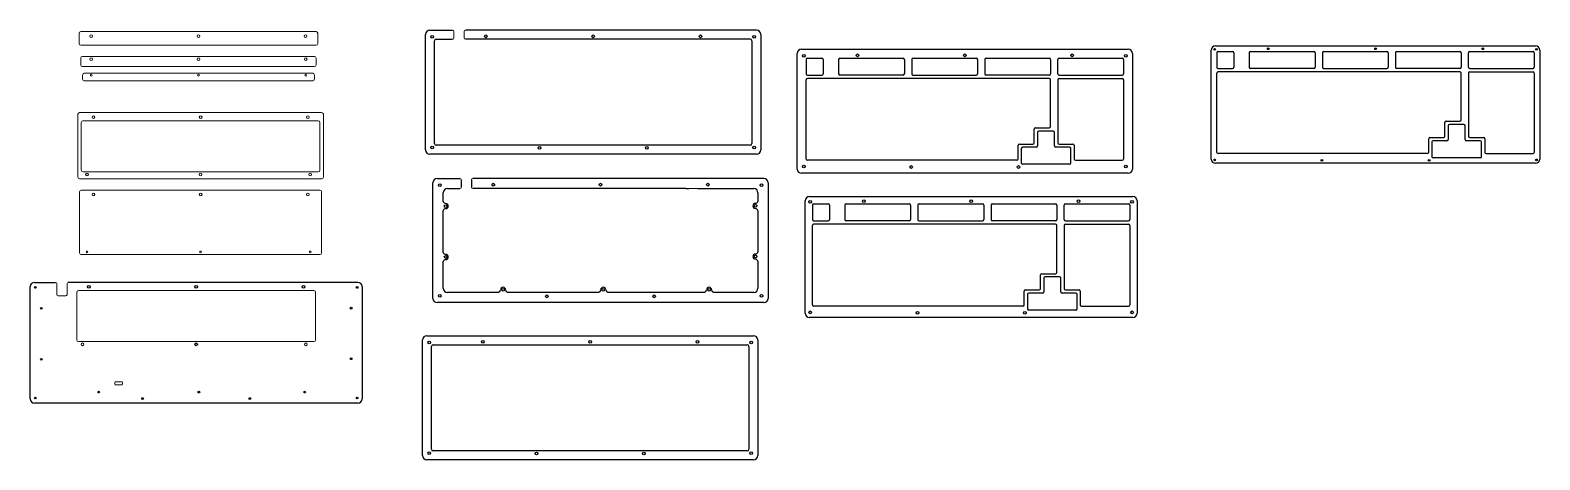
# Model space of a CAD drawing. Extents: x -589 to 1182, y 227 to 732.
import ezdxf

# ---------------------------------------------------------------- set-up
doc = ezdxf.new("R2010")
doc.units = 0
doc.header["$MEASUREMENT"] = 0
doc.layers.get('0').update_dxf_attribs({"linetype": 'CONTINUOUS'})

# ---------------------------------------------------------------- blocks, each defined once
blk = doc.blocks.new('11111111', base_point=(797, 575.8))
at = {"color": 7, "linetype": 'Continuous'}
for p, q in [((797, 580.8), (797, 708.6)), ((802, 713.6), (1177.5, 713.6)), ((1182.5, 708.6), (1182.5, 580.8)), ((803.5, 705.6), (803.5, 688.6)), ((805, 707.1), (822, 707.1)), ((823.5, 705.6), (823.5, 688.6)), ((841.6, 705.6), (841.6, 688.6)), ((843.1, 707.1), (917.3, 707.1)), ((918.8, 705.6), (918.8, 688.6)), ((927.4, 705.6), (927.4, 688.6)), ((928.9, 707.1), (1003, 707.1)), ((1004.5, 705.6), (1004.5, 688.6)), ((1013.1, 705.6), (1013.1, 688.6)), ((1014.6, 707.1), (1088.7, 707.1)), ((1090.2, 705.6), (1090.2, 688.6)), ((1098.8, 688.6), (1098.8, 705.6)), ((1100.3, 707.1), (1174.5, 707.1)), ((1176, 705.6), (1176, 688.6)), ((803.5, 588.6), (803.5, 681.8)), ((805, 687.1), (822, 687.1)), ((1088.7, 683.3), (805, 683.3)), ((917.3, 687.1), (843.1, 687.1)), ((928.9, 687.1), (1003, 687.1)), ((1088.7, 687.1), (1014.6, 687.1)), ((1090.2, 626.7), (1090.2, 681.8)), ((1098.8, 681.8), (1098.8, 607.6)), ((1100.3, 687.1), (1174.5, 687.1)), ((1100.3, 683.3), (1174.5, 683.3)), ((1176, 681.8), (1176, 588.6)), ((1071.2, 607.6), (1071.2, 623.7)), ((1072.7, 625.2), (1088.7, 625.2)), ((1075, 619.9), (1075, 603.8)), ((1093.5, 621.4), (1076.5, 621.4)), ((1095, 603.8), (1095, 619.9)), ((1052.1, 588.6), (1052.1, 604.6)), ((1053.6, 606.1), (1069.7, 606.1)), ((1073.5, 602.3), (1057.4, 602.3)), ((1112.5, 602.3), (1096.5, 602.3)), ((1100.3, 606.1), (1116.4, 606.1)), ((1117.9, 604.6), (1117.9, 588.6)), ((1050.6, 587.1), (805, 587.1)), ((1055.9, 600.8), (1055.9, 583.8)), ((1114, 583.8), (1114, 600.8)), ((1119.4, 587.1), (1174.5, 587.1)), ((1177.5, 575.8), (802, 575.8)), ((1112.5, 582.3), (1057.4, 582.3))]:
    blk.add_line(p, q, dxfattribs=at)
for centre in [(801, 709.6), (863.9, 710.3), (989.8, 710.3), (1115.6, 710.3), (1178.5, 709.6), (801, 579.8), (926.8, 579.2), (1052.7, 579.2), (1178.5, 579.8)]:
    blk.add_circle(centre, 1, dxfattribs=at)
for centre, radius, start, end in [((802, 708.6), 5, 90, 180), ((1177.5, 708.6), 5, 0, 90), ((805, 705.6), 1.5, 90, 180), ((822, 705.6), 1.5, 0, 90), ((843.1, 705.6), 1.5, 90, 180), ((917.3, 705.6), 1.5, 0, 90), ((928.9, 705.6), 1.5, 90, 180), ((1003, 705.6), 1.5, 0, 90), ((1014.6, 705.6), 1.5, 90, 180), ((1088.7, 705.6), 1.5, 0, 90), ((1100.3, 705.6), 1.5, 90, 180), ((1174.5, 705.6), 1.5, 0, 90), ((805, 688.6), 1.5, 180, 270), ((805, 681.8), 1.5, 90, 180), ((822, 688.6), 1.5, 270, 0), ((843.1, 688.6), 1.5, 180, 270), ((917.3, 688.6), 1.5, 270, 0), ((928.9, 688.6), 1.5, 180, 270), ((1003, 688.6), 1.5, 270, 0), ((1014.6, 688.6), 1.5, 180, 270), ((1088.7, 688.6), 1.5, 270, 0), ((1088.7, 681.8), 1.5, 0, 90), ((1100.3, 688.6), 1.5, 180, 270), ((1100.3, 681.8), 1.5, 90, 180), ((1174.5, 688.6), 1.5, 270, 0), ((1174.5, 681.8), 1.5, 0, 90), ((1072.7, 623.7), 1.5, 90, 180), ((1076.5, 619.9), 1.5, 90, 180), ((1088.7, 626.7), 1.5, 270, 0), ((1093.5, 619.9), 1.5, 0, 90), ((1053.6, 604.6), 1.5, 90, 180), ((1057.4, 600.8), 1.5, 90, 180), ((1069.7, 607.6), 1.5, 270, 0), ((1073.5, 603.8), 1.5, 270, 0), ((1096.5, 603.8), 1.5, 180, 270), ((1100.3, 607.6), 1.5, 180, 270), ((1112.5, 600.8), 1.5, 0, 90), ((1116.4, 604.6), 1.5, 0, 90), ((805, 588.6), 1.5, 180, 270), ((1050.6, 588.6), 1.5, 270, 0), ((1119.4, 588.6), 1.5, 180, 270), ((1174.5, 588.6), 1.5, 270, 0), ((802, 580.8), 5, 180, 270), ((1057.4, 583.8), 1.5, 180, 270), ((1112.5, 583.8), 1.5, 270, 0), ((1177.5, 580.8), 5, 270, 0)]:
    blk.add_arc(centre, radius, start, end, dxfattribs=at)
blk = doc.blocks.new('2222', base_point=(320.6, 394.7))
at = {"color": 7, "linetype": 'Continuous'}
for p, q in [((320.6, 399.7), (320.6, 531.6)), ((325.6, 536.6), (705.1, 536.6)), ((710.1, 531.6), (710.1, 399.7)), ((329.1, 526.6), (329.1, 509.6)), ((330.6, 528.1), (347.6, 528.1)), ((349.1, 526.6), (349.1, 509.6)), ((367.2, 526.6), (367.2, 509.6)), ((368.7, 528.1), (442.9, 528.1)), ((444.4, 526.6), (444.4, 509.6)), ((452.9, 526.6), (452.9, 509.6)), ((454.4, 528.1), (528.6, 528.1)), ((530.1, 526.6), (530.1, 509.6)), ((538.7, 526.6), (538.7, 509.6)), ((540.2, 528.1), (614.3, 528.1)), ((615.8, 526.6), (615.8, 509.6)), ((624.4, 509.6), (624.4, 526.6)), ((625.9, 528.1), (700, 528.1)), ((701.5, 526.6), (701.5, 509.6)), ((329.1, 409.5), (329.1, 502.7)), ((330.6, 508.1), (347.6, 508.1)), ((614.3, 504.2), (330.6, 504.2)), ((442.9, 508.1), (368.7, 508.1)), ((454.4, 508.1), (528.6, 508.1)), ((614.3, 508.1), (540.2, 508.1)), ((615.8, 447.6), (615.8, 502.7)), ((624.4, 502.7), (624.4, 428.6)), ((625.9, 508.1), (700, 508.1)), ((625.9, 504.2), (700, 504.2)), ((701.5, 502.7), (701.5, 409.5)), ((596.8, 428.6), (596.8, 444.6)), ((598.3, 446.1), (614.3, 446.1)), ((577.7, 409.5), (577.7, 425.6)), ((579.2, 427.1), (595.3, 427.1)), ((600.6, 440.8), (600.6, 424.8)), ((619.1, 442.3), (602.1, 442.3)), ((620.6, 424.8), (620.6, 440.8)), ((625.9, 427.1), (641.9, 427.1)), ((643.4, 425.6), (643.4, 409.5)), ((576.2, 408), (330.6, 408)), ((581.5, 421.8), (581.5, 404.8)), ((599.1, 423.3), (583, 423.3)), ((638.1, 423.3), (622.1, 423.3)), ((639.6, 404.8), (639.6, 421.8)), ((644.9, 408), (700, 408)), ((705.1, 394.7), (325.6, 394.7)), ((638.1, 403.3), (583, 403.3))]:
    blk.add_line(p, q, dxfattribs=at)
for centre in [(326.6, 530.6), (389.5, 531.3), (515.4, 531.3), (641.2, 531.3), (704.1, 530.6), (326.6, 400.7), (452.4, 400.1), (578.2, 400.1), (704.1, 400.7)]:
    blk.add_circle(centre, 1.6, dxfattribs=at)
for centre, radius, start, end in [((325.6, 531.6), 5, 90, 180), ((705.1, 531.6), 5, 0, 90), ((330.6, 526.6), 1.5, 90, 180), ((347.6, 526.6), 1.5, 0, 90), ((368.7, 526.6), 1.5, 90, 180), ((442.9, 526.6), 1.5, 0, 90), ((454.4, 526.6), 1.5, 90, 180), ((528.6, 526.6), 1.5, 0, 90), ((540.2, 526.6), 1.5, 90, 180), ((614.3, 526.6), 1.5, 0, 90), ((625.9, 526.6), 1.5, 90, 180), ((700, 526.6), 1.5, 0, 90), ((330.6, 509.6), 1.5, 180, 270), ((330.6, 502.7), 1.5, 90, 180), ((347.6, 509.6), 1.5, 270, 0), ((368.7, 509.6), 1.5, 180, 270), ((442.9, 509.6), 1.5, 270, 0), ((454.4, 509.6), 1.5, 180, 270), ((528.6, 509.6), 1.5, 270, 0), ((540.2, 509.6), 1.5, 180, 270), ((614.3, 509.6), 1.5, 270, 0), ((614.3, 502.7), 1.5, 0, 90), ((625.9, 509.6), 1.5, 180, 270), ((625.9, 502.7), 1.5, 90, 180), ((700, 509.6), 1.5, 270, 0), ((700, 502.7), 1.5, 0, 90), ((598.3, 444.6), 1.5, 90, 180), ((614.3, 447.6), 1.5, 270, 0), ((579.2, 425.6), 1.5, 90, 180), ((595.3, 428.6), 1.5, 270, 0), ((602.1, 440.8), 1.5, 90, 180), ((619.1, 440.8), 1.5, 0, 90), ((625.9, 428.6), 1.5, 180, 270), ((641.9, 425.6), 1.5, 0, 90), ((330.6, 409.5), 1.5, 180, 270), ((576.2, 409.5), 1.5, 270, 0), ((583, 421.8), 1.5, 90, 180), ((599.1, 424.8), 1.5, 270, 0), ((622.1, 424.8), 1.5, 180, 270), ((638.1, 421.8), 1.5, 0, 90), ((644.9, 409.5), 1.5, 180, 270), ((700, 409.5), 1.5, 270, 0), ((325.6, 399.7), 5, 180, 270), ((583, 404.8), 1.5, 180, 270), ((638.1, 404.8), 1.5, 270, 0), ((705.1, 399.7), 5, 270, 0)]:
    blk.add_arc(centre, radius, start, end, dxfattribs=at)
blk = doc.blocks.new('33333333', base_point=(311.2, 564))
at = {"color": 7, "linetype": 'Continuous'}
for p, q in [((316.2, 709.9), (699.7, 709.9)), ((311.2, 569), (311.2, 704.9)), ((321.8, 697.8), (321.8, 680.8)), ((323.3, 699.3), (340.3, 699.3)), ((341.8, 697.8), (341.8, 680.8)), ((359.9, 697.8), (359.9, 680.8)), ((361.4, 699.3), (435.5, 699.3)), ((437, 697.8), (437, 680.8)), ((445.6, 697.8), (445.6, 680.8)), ((447.1, 699.3), (521.2, 699.3)), ((522.7, 697.8), (522.7, 680.8)), ((531.3, 697.8), (531.3, 680.8)), ((532.8, 699.3), (607, 699.3)), ((608.5, 697.8), (608.5, 680.8)), ((617, 680.8), (617, 697.8)), ((618.5, 699.3), (692.7, 699.3)), ((694.2, 697.8), (694.2, 680.8)), ((704.7, 704.9), (704.7, 569)), ((321.8, 580.8), (321.8, 674)), ((323.3, 679.3), (340.3, 679.3)), ((607, 675.5), (323.3, 675.5)), ((435.5, 679.3), (361.4, 679.3)), ((447.1, 679.3), (521.2, 679.3)), ((607, 679.3), (532.8, 679.3)), ((608.5, 618.9), (608.5, 674)), ((617, 674), (617, 599.9)), ((618.5, 679.3), (692.7, 679.3)), ((618.5, 675.5), (692.7, 675.5)), ((694.2, 674), (694.2, 580.8)), ((589.4, 599.9), (589.4, 615.9)), ((590.9, 617.4), (607, 617.4)), ((593.2, 612.1), (593.2, 596.1)), ((611.7, 613.6), (594.7, 613.6)), ((613.2, 596.1), (613.2, 612.1)), ((570.4, 580.8), (570.4, 596.9)), ((571.9, 598.4), (587.9, 598.4)), ((574.2, 593.1), (574.2, 576.1)), ((591.7, 594.6), (575.7, 594.6)), ((630.8, 594.6), (614.7, 594.6)), ((618.5, 598.4), (634.6, 598.4)), ((632.3, 576.1), (632.3, 593.1)), ((636.1, 596.9), (636.1, 580.8)), ((568.9, 579.3), (323.3, 579.3)), ((630.8, 574.6), (575.7, 574.6)), ((637.6, 579.3), (692.7, 579.3)), ((699.7, 564), (316.2, 564))]:
    blk.add_line(p, q, dxfattribs=at)
for centre in [(319.2, 701.9), (382.1, 702.6), (508, 702.6), (633.8, 702.6), (696.7, 701.9), (319.2, 572), (445.1, 571.4), (570.9, 571.4), (696.7, 572)]:
    blk.add_circle(centre, 1.6, dxfattribs=at)
for centre, radius, start, end in [((316.2, 704.9), 5, 90, 180), ((699.7, 704.9), 5, 0, 90), ((323.3, 697.8), 1.5, 90, 180), ((340.3, 697.8), 1.5, 0, 90), ((361.4, 697.8), 1.5, 90, 180), ((435.5, 697.8), 1.5, 0, 90), ((447.1, 697.8), 1.5, 90, 180), ((521.2, 697.8), 1.5, 0, 90), ((532.8, 697.8), 1.5, 90, 180), ((607, 697.8), 1.5, 0, 90), ((618.5, 697.8), 1.5, 90, 180), ((692.7, 697.8), 1.5, 0, 90), ((323.3, 680.8), 1.5, 180, 270), ((323.3, 674), 1.5, 90, 180), ((340.3, 680.8), 1.5, 270, 0), ((361.4, 680.8), 1.5, 180, 270), ((435.5, 680.8), 1.5, 270, 0), ((447.1, 680.8), 1.5, 180, 270), ((521.2, 680.8), 1.5, 270, 0), ((532.8, 680.8), 1.5, 180, 270), ((607, 680.8), 1.5, 270, 0), ((607, 674), 1.5, 0, 90), ((618.5, 680.8), 1.5, 180, 270), ((618.5, 674), 1.5, 90, 180), ((692.7, 680.8), 1.5, 270, 0), ((692.7, 674), 1.5, 0, 90), ((590.9, 615.9), 1.5, 90, 180), ((594.7, 612.1), 1.5, 90, 180), ((607, 618.9), 1.5, 270, 0), ((611.7, 612.1), 1.5, 0, 90), ((571.9, 596.9), 1.5, 90, 180), ((575.7, 593.1), 1.5, 90, 180), ((587.9, 599.9), 1.5, 270, 0), ((591.7, 596.1), 1.5, 270, 0), ((614.7, 596.1), 1.5, 180, 270), ((618.5, 599.9), 1.5, 180, 270), ((630.8, 593.1), 1.5, 0, 90), ((634.6, 596.9), 1.5, 0, 90), ((316.2, 569), 5, 180, 270), ((323.3, 580.8), 1.5, 180, 270), ((568.9, 580.8), 1.5, 270, 0), ((575.7, 576.1), 1.5, 180, 270), ((630.8, 576.1), 1.5, 270, 0), ((637.6, 580.8), 1.5, 180, 270), ((692.7, 580.8), 1.5, 270, 0), ((699.7, 569), 5, 270, 0)]:
    blk.add_arc(centre, radius, start, end, dxfattribs=at)
blk = doc.blocks.new('4444444', base_point=(-124.8, 586.4))
at = {"color": 7, "linetype": 'Continuous'}
for p, q in [((-124.8, 591.4), (-124.8, 727.2)), ((-119.8, 732.2), (-93, 732.2)), ((268.7, 727.2), (268.7, 591.4)), ((263.7, 586.4), (-119.8, 586.4))]:
    blk.add_line(p, q, dxfattribs=at)
at = {"color": 7, "linetype": 'Continuous', "lineweight": 13, "ltscale": 0.492974}
blk.add_line((-91.5, 730.7), (-91.5, 723.2), dxfattribs=at)
at = {"color": 7, "linetype": 'Continuous', "lineweight": 13, "ltscale": 0.273875}
blk.add_line((-79.5, 730.7), (-79.5, 723.2), dxfattribs=at)
at = {"color": 7, "linetype": 'Continuous', "ltscale": 0.310657}
blk.add_line((263.7, 732.2), (-78, 732.2), dxfattribs=at)
at = {"linetype": 'Continuous'}
for p, q in [((-114.3, 598.9), (-114.3, 719.7)), ((-112.3, 721.7), (-93, 721.7)), ((258.2, 719.7), (258.2, 598.9)), ((256.2, 596.9), (-112.3, 596.9))]:
    blk.add_line(p, q, dxfattribs=at)
at = {"linetype": 'Continuous', "ltscale": 0.310657}
blk.add_line((256.2, 721.7), (-78, 721.7), dxfattribs=at)
at = {"linetype": 'Continuous'}
for centre in [(-53.9, 724.9), (72, 724.9), (197.8, 724.9), (-116.8, 724.2), (260.7, 724.2), (-116.8, 594.4), (9.1, 593.8), (134.9, 593.8), (260.7, 594.4)]:
    blk.add_circle(centre, 1.6, dxfattribs=at)
at = {"color": 7, "linetype": 'Continuous'}
for centre, start, end in [((-119.8, 727.2), 90, 180), ((263.7, 727.2), 0, 90), ((-119.8, 591.4), 180, 270), ((263.7, 591.4), 270, 0)]:
    blk.add_arc(centre, 5, start, end, dxfattribs=at)
at = {"color": 7, "linetype": 'Continuous', "lineweight": 13, "ltscale": 0.310657}
for centre, start, end in [((-93, 730.7), 0, 90), ((-78, 730.7), 90, 180), ((-93, 723.2), 270, 0), ((-78, 723.2), 180, 270)]:
    blk.add_arc(centre, 1.5, start, end, dxfattribs=at)
at = {"linetype": 'Continuous'}
for centre, start, end in [((-112.3, 719.7), 90, 180), ((256.2, 719.7), 0, 90), ((-112.3, 598.9), 180, 270), ((256.2, 598.9), 270, 0)]:
    blk.add_arc(centre, 2, start, end, dxfattribs=at)
blk = doc.blocks.new('45555', base_point=(-116.1, 412.1))
at = {"color": 7, "linetype": 'Continuous'}
for p, q in [((-116.1, 417.1), (-116.1, 553)), ((-111.1, 558), (-84.4, 558)), ((272.3, 558), (-69.4, 558)), ((277.3, 553), (277.3, 417.1)), ((-104.1, 530.8), (-104.1, 541)), ((-99.1, 546), (-84.4, 546)), ((180.5, 546), (-69.4, 546)), ((194.9, 546), (260.3, 546)), ((265.3, 541), (265.3, 531)), ((-104.1, 471), (-104.1, 520.2)), ((265.3, 520.4), (265.3, 471.5)), ((265.3, 460.9), (265.3, 429.1)), ((-104.1, 429.1), (-104.1, 460.3)), ((272.3, 412.1), (-111.1, 412.1)), ((-39.2, 424.1), (-99.1, 424.1)), ((78.5, 424.1), (-28.5, 424.1)), ((202.5, 424.1), (89.1, 424.1)), ((260.3, 424.1), (213.2, 424.1))]:
    blk.add_line(p, q, dxfattribs=at)
at = {"linetype": 'Continuous'}
for p, q in [((-82.9, 556.5), (-82.9, 547.5)), ((-70.9, 556.5), (-70.9, 547.5)), ((180.5, 546), (184.3, 546))]:
    blk.add_line(p, q, dxfattribs=at)
at = {"color": 7, "linetype": 'Continuous', "lineweight": 13, "ltscale": 0.892531}
blk.add_line((184.3, 546), (194.9, 546), dxfattribs=at)
at = {"linetype": 'Continuous'}
for centre in [(-108.1, 550), (-45.2, 550.7), (80.6, 550.7), (206.4, 550.7), (269.3, 550), (-101.1, 525.5), (262.3, 525.7), (-101.1, 465.7), (262.3, 466.2), (-33.8, 427.1), (83.8, 427.1), (207.9, 427.1), (-108.1, 420.1), (17.7, 419.5), (143.5, 419.5), (269.3, 420.1)]:
    blk.add_circle(centre, 1.6, dxfattribs=at)
at = {"color": 7, "linetype": 'Continuous'}
for centre, start, end in [((-111.1, 553), 90, 180), ((272.3, 553), 0, 90), ((-99.1, 541), 90, 180), ((260.3, 541), 0, 90), ((-99.1, 429.1), 180, 270), ((260.3, 429.1), 270, 0), ((-111.1, 417.1), 180, 270), ((272.3, 417.1), 270, 0)]:
    blk.add_arc(centre, 5, start, end, dxfattribs=at)
at = {"color": 7, "linetype": 'Continuous', "lineweight": 13, "ltscale": 0.160884}
for centre, start, end in [((-84.4, 556.5), 0, 90), ((-69.4, 556.5), 90, 180), ((-84.4, 547.5), 270, 0), ((-69.4, 547.5), 180, 270)]:
    blk.add_arc(centre, 1.5, start, end, dxfattribs=at)
at = {"linetype": 'Continuous'}
for centre, radius, start, end in [((-100.7, 532.2), 3.65, 200.913, 263.5064), ((-100.7, 518.9), 3.65, 96.4936, 159.087), ((-101.1, 525.5), 3, 270, 90), ((262.3, 525.7), 3, 90, 270), ((261.9, 532.3), 3.65, 276.4936, 339.087), ((261.9, 519.1), 3.65, 20.913, 83.5064), ((-100.7, 472.3), 3.65, 200.913, 263.5064), ((-100.7, 459), 3.65, 96.4936, 159.087), ((-101.1, 465.7), 3, 270, 90), ((262.3, 466.2), 3, 90, 270), ((261.9, 472.8), 3.65, 276.4936, 339.087), ((261.9, 459.6), 3.65, 20.913, 83.5064), ((-40.5, 427.6), 3.65, 290.913, 353.5064), ((-33.8, 427.1), 3, 0, 180), ((-27.2, 427.6), 3.65, 186.4936, 249.087), ((77.2, 427.6), 3.65, 290.913, 353.5064), ((83.8, 427.1), 3, 0, 180), ((90.4, 427.6), 3.65, 186.4936, 249.087), ((201.2, 427.6), 3.65, 290.913, 353.5064), ((207.9, 427.1), 3, 0, 180), ((214.5, 427.6), 3.65, 186.4936, 249.087)]:
    blk.add_arc(centre, radius, start, end, dxfattribs=at)
blk = doc.blocks.new('555555555', base_point=(-128.3, 227.4))
at = {"color": 7, "linetype": 'Continuous'}
for p, q in [((-123.3, 373.2), (260.2, 373.2)), ((-128.3, 232.4), (-128.3, 368.2)), ((265.2, 368.2), (265.2, 232.4)), ((260.2, 227.4), (-123.3, 227.4))]:
    blk.add_line(p, q, dxfattribs=at)
at = {"linetype": 'Continuous'}
for p, q in [((-117.8, 239.9), (-117.8, 360.7)), ((-115.8, 362.7), (252.7, 362.7)), ((254.7, 360.7), (254.7, 239.9)), ((252.7, 237.9), (-115.8, 237.9))]:
    blk.add_line(p, q, dxfattribs=at)
for centre in [(-120.3, 365.2), (-57.4, 366), (68.5, 366), (194.3, 366), (257.2, 365.2), (-120.3, 235.4), (5.5, 234.8), (131.4, 234.8), (257.2, 235.4)]:
    blk.add_circle(centre, 1.6, dxfattribs=at)
at = {"color": 7, "linetype": 'Continuous'}
for centre, start, end in [((-123.3, 368.2), 90, 180), ((260.2, 368.2), 0, 90), ((-123.3, 232.4), 180, 270), ((260.2, 232.4), 270, 0)]:
    blk.add_arc(centre, 5, start, end, dxfattribs=at)
at = {"linetype": 'Continuous'}
for centre, start, end in [((-115.8, 360.7), 90, 180), ((252.7, 360.7), 0, 90), ((-115.8, 239.9), 180, 270), ((252.7, 239.9), 270, 0)]:
    blk.add_arc(centre, 2, start, end, dxfattribs=at)
blk = doc.blocks.new('342', base_point=(-530.6, 468.6))
at = {"color": 7, "linetype": 'Continuous', "lineweight": 13, "ltscale": 5.051497}
for p, q in [((-530.6, 470.6), (-530.6, 542.4)), ((-528.6, 544.4), (-248.6, 544.4)), ((-246.6, 542.4), (-246.6, 470.6)), ((-248.6, 468.6), (-528.6, 468.6))]:
    blk.add_line(p, q, dxfattribs=at)
at = {"color": 7, "linetype": 'Continuous', "lineweight": 13, "ltscale": 1.0611}
for centre, radius in [((-514.4, 539.2), 1.6), ((-388.5, 539.2), 1.6), ((-262.7, 539.2), 1.6), ((-521.9, 471.7), 1), ((-388.6, 471.7), 1), ((-260, 471.7), 1)]:
    blk.add_circle(centre, radius, dxfattribs=at)
at = {"color": 7, "linetype": 'Continuous', "lineweight": 13, "ltscale": 5.051497}
for centre, start, end in [((-528.6, 542.4), 90, 180), ((-248.6, 542.4), 0, 90), ((-528.6, 470.6), 180, 270), ((-248.6, 470.6), 270, 0)]:
    blk.add_arc(centre, 2, start, end, dxfattribs=at)
blk = doc.blocks.new('ewrew', base_point=(-532.6, 557.5))
at = {"color": 7, "linetype": 'Continuous', "lineweight": 13, "ltscale": 2.076737}
for p, q in [((-532.6, 559.5), (-532.6, 633.3)), ((-530.6, 635.3), (-246.6, 635.3)), ((-244.6, 633.3), (-244.6, 559.5)), ((-246.6, 557.5), (-530.6, 557.5))]:
    blk.add_line(p, q, dxfattribs=at)
at = {"color": 7, "linetype": 'Continuous', "lineweight": 13, "ltscale": 2.825377}
for p, q in [((-528.6, 567.7), (-528.6, 623.7)), ((-526.6, 625.7), (-250.6, 625.7)), ((-248.6, 623.7), (-248.6, 567.7)), ((-250.6, 565.7), (-526.6, 565.7))]:
    blk.add_line(p, q, dxfattribs=at)
at = {"color": 7, "linetype": 'Continuous', "lineweight": 13, "ltscale": 1.731475}
for centre in [(-514.4, 630.1), (-388.5, 630.1), (-262.7, 630.1), (-521.9, 562.6), (-388.6, 562.6), (-260, 562.6)]:
    blk.add_circle(centre, 1.6, dxfattribs=at)
at = {"color": 7, "linetype": 'Continuous', "lineweight": 13, "ltscale": 2.076737}
for centre, start, end in [((-530.6, 633.3), 90, 180), ((-246.6, 633.3), 0, 90), ((-530.6, 559.5), 180, 270), ((-246.6, 559.5), 270, 0)]:
    blk.add_arc(centre, 2, start, end, dxfattribs=at)
at = {"color": 7, "linetype": 'Continuous', "lineweight": 13, "ltscale": 2.825377}
for centre, start, end in [((-526.6, 623.7), 90, 180), ((-250.6, 623.7), 0, 90), ((-526.6, 567.7), 180, 270), ((-250.6, 567.7), 270, 0)]:
    blk.add_arc(centre, 2, start, end, dxfattribs=at)
blk = doc.blocks.new('白白rrr', base_point=(-527.1, 672.5))
at = {"color": 7, "linetype": 'Continuous', "lineweight": 13, "ltscale": 3.391904}
for p, q in [((-527.1, 674.5), (-527.1, 679.5)), ((-525.1, 681.5), (-257.1, 681.5)), ((-255.1, 679.5), (-255.1, 674.5)), ((-257.1, 672.5), (-525.1, 672.5))]:
    blk.add_line(p, q, dxfattribs=at)
at = {"color": 7, "linetype": 'Continuous', "lineweight": 13, "ltscale": 0.969337}
for centre in [(-516.9, 679.3), (-391.1, 679.3), (-265.3, 679.3)]:
    blk.add_circle(centre, 1, dxfattribs=at)
at = {"color": 7, "linetype": 'Continuous', "lineweight": 13, "ltscale": 3.391904}
for centre, start, end in [((-525.1, 679.5), 90, 180), ((-525.1, 674.5), 180, 270), ((-257.1, 679.5), 0, 90), ((-257.1, 674.5), 270, 0)]:
    blk.add_arc(centre, 2, start, end, dxfattribs=at)
blk = doc.blocks.new('月月月月月e', base_point=(-531.2, 714.5))
at = {"color": 7, "linetype": 'Continuous', "lineweight": 13, "ltscale": 3.688045}
for p, q in [((-531.2, 716.5), (-531.2, 728.5)), ((-529.2, 730.5), (-253.2, 730.5)), ((-251.2, 728.5), (-251.2, 716.5)), ((-253.2, 714.5), (-529.2, 714.5))]:
    blk.add_line(p, q, dxfattribs=at)
at = {"color": 7, "linetype": 'Continuous', "lineweight": 13, "ltscale": 1.506013}
for centre in [(-517.1, 725.2), (-391.2, 725.2), (-265.4, 725.2)]:
    blk.add_circle(centre, 1.6, dxfattribs=at)
at = {"color": 7, "linetype": 'Continuous', "lineweight": 13, "ltscale": 3.688045}
for centre, start, end in [((-529.2, 728.5), 90, 180), ((-253.2, 728.5), 0, 90), ((-529.2, 716.5), 180, 270), ((-253.2, 716.5), 270, 0)]:
    blk.add_arc(centre, 2, start, end, dxfattribs=at)
blk = doc.blocks.new('dsd', base_point=(-529.1, 689.4))
at = {"color": 7, "linetype": 'Continuous', "lineweight": 13, "ltscale": 1.992536}
for p, q in [((-529.1, 691.4), (-529.1, 699.4)), ((-527.1, 701.4), (-255.1, 701.4)), ((-253.1, 699.4), (-253.1, 691.4)), ((-255.1, 689.4), (-527.1, 689.4))]:
    blk.add_line(p, q, dxfattribs=at)
at = {"color": 7, "linetype": 'Continuous', "lineweight": 13, "ltscale": 1.506013}
for centre in [(-516.9, 698.1), (-391.1, 698.1), (-265.3, 698.1)]:
    blk.add_circle(centre, 1.6, dxfattribs=at)
at = {"color": 7, "linetype": 'Continuous', "lineweight": 13, "ltscale": 1.992536}
for centre, start, end in [((-527.1, 699.4), 90, 180), ((-527.1, 691.4), 180, 270), ((-255.1, 699.4), 0, 90), ((-255.1, 691.4), 270, 0)]:
    blk.add_arc(centre, 2, start, end, dxfattribs=at)
blk = doc.blocks.new('11', base_point=(-588.5, 294))
at = {"linetype": 'Continuous'}
for p, q in [((-588.5, 299), (-588.5, 430.9)), ((-583.5, 435.9), (-558.8, 435.9)), ((-204, 435.9), (-543.8, 435.9)), ((-199, 430.9), (-199, 299)), ((-204, 294), (-583.5, 294))]:
    blk.add_line(p, q, dxfattribs=at)
at = {"color": 7, "linetype": 'Continuous', "lineweight": 13, "ltscale": 0.468938}
for p, q in [((-557.3, 421.4), (-557.3, 434.4)), ((-545.3, 421.4), (-545.3, 434.4)), ((-555.8, 419.9), (-546.8, 419.9))]:
    blk.add_line(p, q, dxfattribs=at)
at = {"color": 7, "linetype": 'Continuous', "lineweight": 13, "ltscale": 1.624989}
for p, q in [((-531.8, 426.3), (-255.8, 426.3)), ((-533.8, 368.3), (-533.8, 424.3)), ((-253.8, 424.3), (-253.8, 368.3)), ((-255.8, 366.3), (-531.8, 366.3))]:
    blk.add_line(p, q, dxfattribs=at)
at = {"color": 7, "linetype": 'Continuous', "lineweight": 13, "ltscale": 1.396662}
for p, q in [((-488.2, 319.2), (-481.2, 319.2)), ((-489.2, 318.2), (-489.2, 316.4)), ((-488.2, 315.4), (-481.2, 315.4)), ((-480.2, 318.2), (-480.2, 316.4))]:
    blk.add_line(p, q, dxfattribs=at)
at = {"linetype": 'Continuous'}
for centre, radius in [((-582.5, 429.9), 1), ((-519.6, 430.6), 1.6), ((-393.7, 430.6), 1.6), ((-267.9, 430.6), 1.6), ((-205, 429.9), 1), ((-575.5, 405.4), 1), ((-212, 405.6), 1), ((-393.8, 363.1), 1.6), ((-575.5, 345.5), 1), ((-212, 346.1), 1), ((-508.2, 307), 1), ((-390.6, 307), 1), ((-266.5, 307), 1), ((-582.5, 300), 1), ((-456.7, 299.4), 1), ((-330.9, 299.4), 1), ((-205, 300), 1)]:
    blk.add_circle(centre, radius, dxfattribs=at)
at = {"color": 7, "linetype": 'Continuous', "lineweight": 13, "ltscale": 1.792515}
for centre in [(-527.1, 363.1), (-265.2, 363.1)]:
    blk.add_circle(centre, 1.6, dxfattribs=at)
at = {"linetype": 'Continuous'}
for centre, start, end in [((-583.5, 430.9), 90, 180), ((-204, 430.9), 0, 90), ((-583.5, 299), 180, 270), ((-204, 299), 270, 0)]:
    blk.add_arc(centre, 5, start, end, dxfattribs=at)
at = {"color": 7, "linetype": 'Continuous', "lineweight": 13, "ltscale": 0.159655}
for centre, start, end in [((-558.8, 434.4), 0, 90), ((-543.8, 434.4), 90, 180)]:
    blk.add_arc(centre, 1.5, start, end, dxfattribs=at)
at = {"color": 7, "linetype": 'Continuous', "lineweight": 13, "ltscale": 1.624989}
for centre, start, end in [((-531.8, 424.3), 90, 180), ((-255.8, 424.3), 0, 90), ((-531.8, 368.3), 180, 270), ((-255.8, 368.3), 270, 0)]:
    blk.add_arc(centre, 2, start, end, dxfattribs=at)
at = {"color": 7, "linetype": 'Continuous', "lineweight": 13, "ltscale": 0.335199}
for centre, start, end in [((-555.8, 421.4), 180, 270), ((-546.8, 421.4), 270, 0)]:
    blk.add_arc(centre, 1.5, start, end, dxfattribs=at)
at = {"color": 7, "linetype": 'Continuous', "lineweight": 13, "ltscale": 0.285305}
for centre, start, end in [((-488.2, 318.2), 90, 180), ((-481.2, 318.2), 0, 90), ((-488.2, 316.4), 180, 270), ((-481.2, 316.4), 270, 0)]:
    blk.add_arc(centre, 1, start, end, dxfattribs=at)

msp = doc.modelspace()

# ---------------------------------------------------------------- block references
at = {"color": 7, "linetype": 'Continuous', "lineweight": 13, "ltscale": 3.576492}
for name, p in [('月月月月月e', (-531.2, 714.5)), ('4444444', (-124.8, 586.4)), ('33333333', (311.2, 564)), ('11111111', (797, 575.8)), ('ewrew', (-532.6, 557.5)), ('45555', (-116.1, 412.1)), ('342', (-530.6, 468.6)), ('2222', (320.6, 394.7)), ('555555555', (-128.3, 227.4))]:
    msp.add_blockref(name, p, dxfattribs=at)
at = {"color": 7, "linetype": 'Continuous', "lineweight": 13, "ltscale": 1.739907}
msp.add_blockref('dsd', (-529.1, 689.4), dxfattribs=at)
at = {"color": 7, "linetype": 'Continuous', "lineweight": 13, "ltscale": 1.103856}
msp.add_blockref('白白rrr', (-527.1, 672.5), dxfattribs=at)
at = {"color": 7, "linetype": 'Continuous', "lineweight": 13, "ltscale": 3.669052}
msp.add_blockref('11', (-588.5, 294), dxfattribs=at)

doc.saveas('drawing.dxf')
